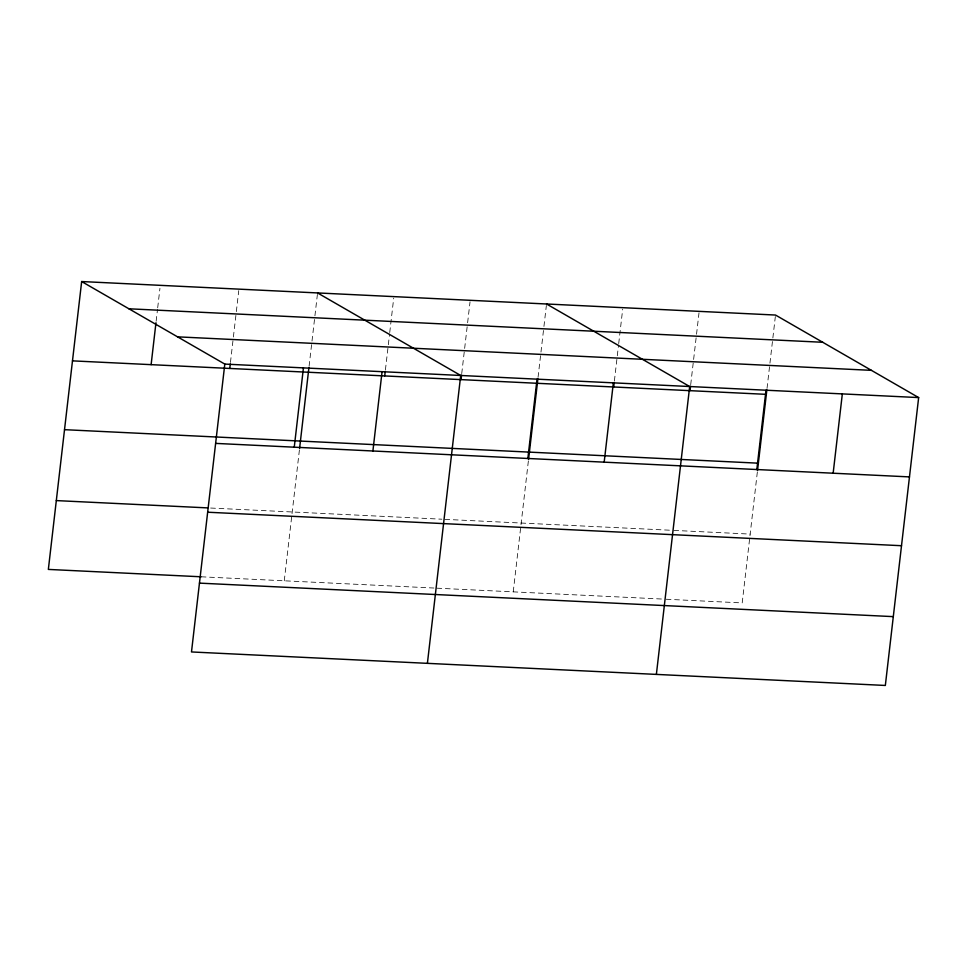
<?xml version="1.0" encoding="UTF-8"?>
<svg xmlns="http://www.w3.org/2000/svg" width="967" height="967" viewBox="0 0 967 967"><rect width="100%" height="100%" fill="white"/><g stroke="black" fill="none" stroke-linecap="round" stroke-linejoin="round"><path stroke-width="0.73" stroke-dasharray="4.83 3.63" d="M156.134 321.262L157.524 309.283M157.694 307.784L159.942 288.335M230.448 362.468L233.216 338.523M233.385 337.024L236.166 313.078M236.335 311.592L238.752 290.632M284.262 580.804L299.407 449.933M309.089 366.263L317.394 294.427M385.41 369.95L389.568 334.026M389.737 332.539L393.714 298.114M461.73 373.625L467.448 324.247M467.617 322.748L470.047 301.801M513.235 591.864L528.369 460.993M538.051 377.311L543.768 327.934M543.938 326.435L546.367 305.487M614.383 380.998L618.529 345.086M618.711 343.587L622.688 309.174M690.704 384.685L699.008 312.861M757.342 472.041L742.197 602.912L665.876 599.226M767.024 388.371L775.341 316.547M210.625 508.038L441.883 519.206M444.868 519.352L670.844 530.254M673.842 530.399L750.162 534.086M201.172 576.791L433.917 588.033M436.903 588.178L662.891 599.081"/><path stroke-width="1.45" d="M81.663 281.542L224.803 364.088L191.49 651.951L885.337 685.458L918.65 397.582L775.51 315.049L81.663 281.542L48.35 569.418L201.172 576.791M151.118 364.656L155.965 322.748M229.759 368.451L230.279 363.955M294.258 447.189L303.433 367.883M299.577 448.458L308.908 367.75M372.899 450.985L382.074 371.679M384.709 375.933L385.229 371.437M427.402 663.338L460.703 375.474L317.563 292.941M461.041 379.62L461.561 375.123M527.849 458.467L537.036 379.161M528.55 459.506L537.882 378.81M604.182 462.153L613.356 382.847M613.682 386.981L614.202 382.497M656.375 674.398L689.676 386.534L546.536 303.989M690.015 390.668L690.535 386.184M756.823 469.527L765.997 390.221M757.512 470.566L766.855 389.87M833.155 473.214L842.33 393.907M128.889 308.787L822.748 342.282M177.565 336.842L871.412 370.349M224.803 364.088L918.65 397.582M72.477 360.86L766.335 394.355M64.523 429.674L758.37 463.181M215.617 443.394L909.476 476.9M56.316 500.592L207.651 507.893M207.663 512.22L901.51 545.714M199.456 583.125L893.303 616.632"/></g></svg>
